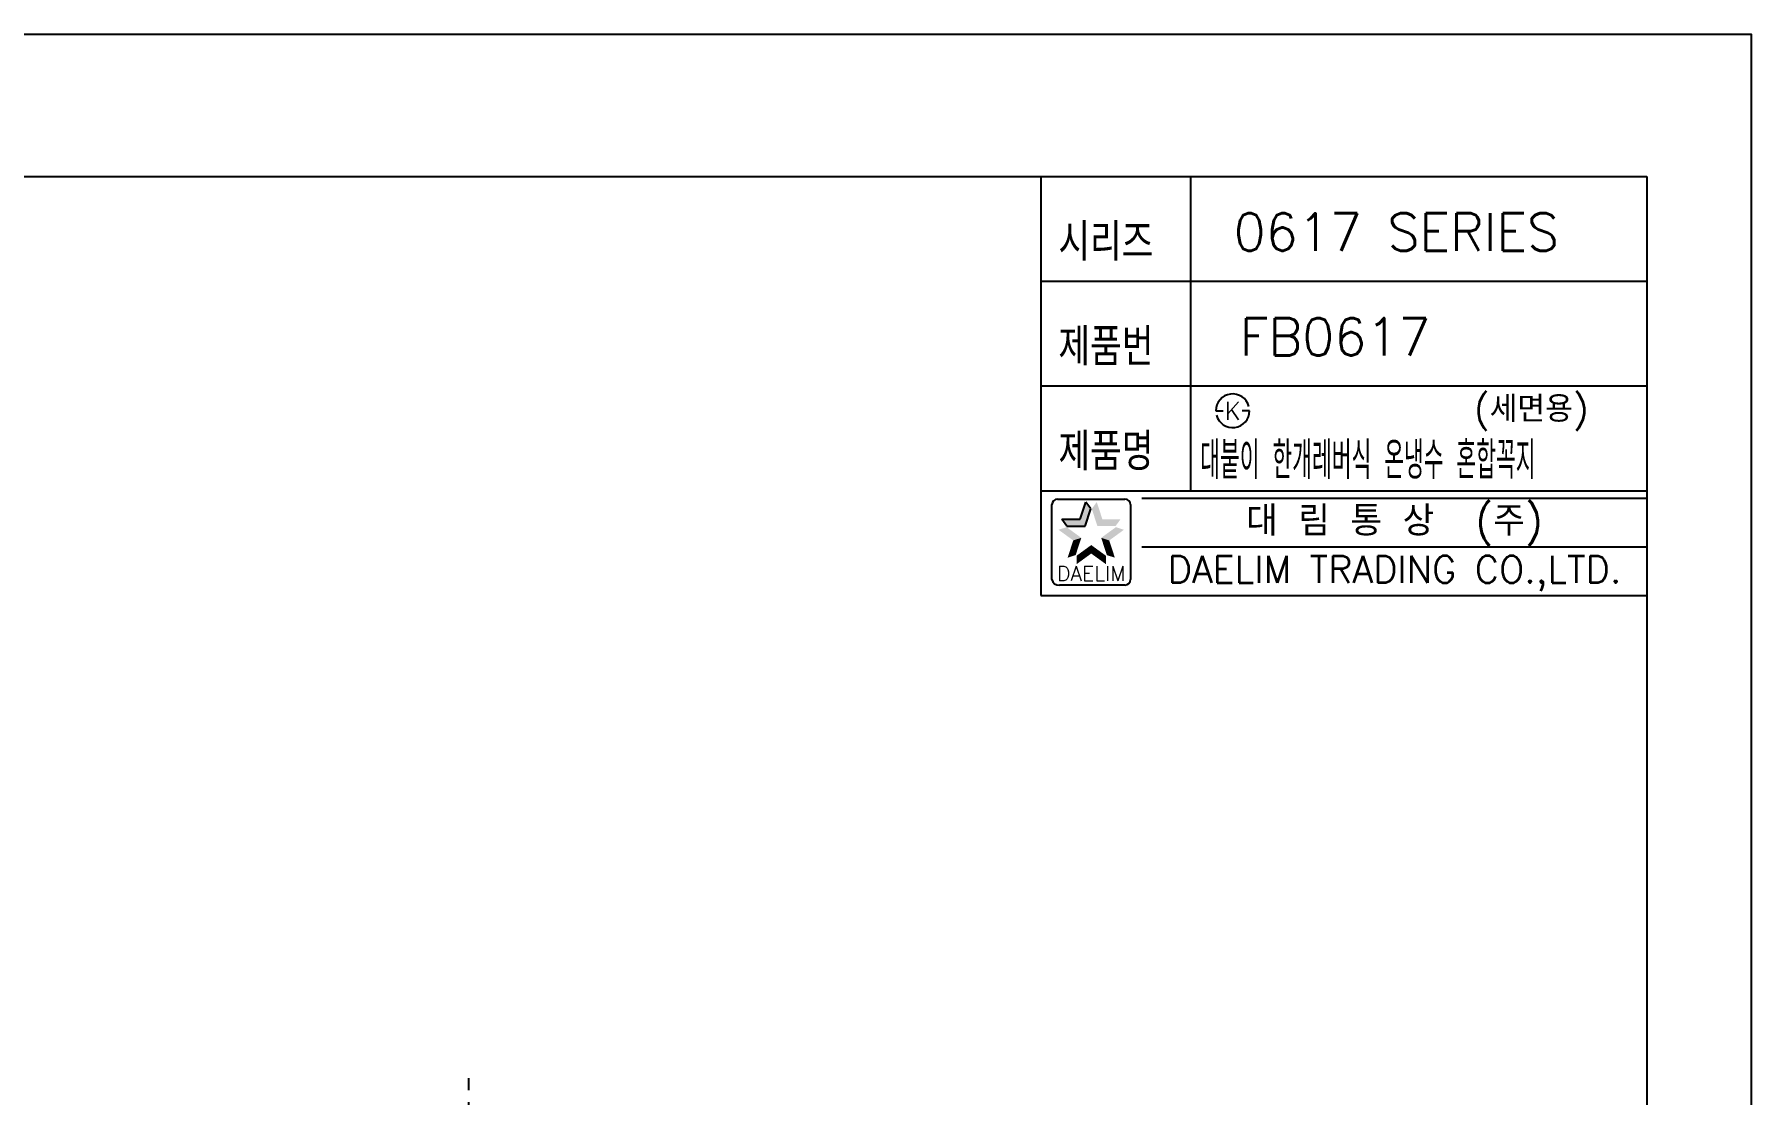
# Model space of a CAD drawing. Header units: millimetres. Extents: x 14523 to 15117, y 3069 to 3489.
# Drawn here: x 14887.9 to 15117.5, y 3347.2 to 3489 of the extents above; entities that cross this region are included whole.
import ezdxf
from ezdxf.enums import TextEntityAlignment as Align

# ---------------------------------------------------------------- set-up
doc = ezdxf.new("R2010")
doc.units = ezdxf.units.MM
doc.header["$LTSCALE"] = 0.25
doc.linetypes.add('CENTER', pattern=[50.8, 31.75, -6.35, 6.35, -6.35])
doc.layers.get('0').update_dxf_attribs({"color": 2})
for name, color, linetype in [('CENTER', 1, 'CENTER'), ('D', 2, 'Continuous'), ('TXT', 4, 'Continuous')]:
    doc.layers.add(name, color=color, linetype=linetype)
doc.styles.add('GHS', font='romans.shx', dxfattribs={"height": 3.5, "bigfont": 'ghs.shx'})
doc.styles.add('ROMANS', font='romans')

msp = doc.modelspace()

# ---------------------------------------------------------------- linework, layer by layer
at = {"color": 7}
for p, q in [((15022.46723, 3469.97362), (15022.46723, 3413.97362)), ((15042.46723, 3469.97362), (15042.46723, 3427.97362)), ((15022.46723, 3455.97362), (15103.46723, 3455.97362)), ((15022.46723, 3441.97362), (15103.46723, 3441.97362)), ((15022.46723, 3427.97362), (15103.46723, 3427.97362)), ((15022.46723, 3413.97362), (15103.46723, 3413.97362))]:
    msp.add_line(p, q, dxfattribs=at)
at = {"color": 2, "linetype": 'Continuous'}
for p, q in [((15023.94472, 3416.10814), (15023.94472, 3426.10814)), ((15024.69472, 3426.85814), (15033.69472, 3426.85814)), ((15034.44472, 3426.10814), (15034.44472, 3416.10814)), ((15035.96723, 3426.97362), (15103.46723, 3426.97362)), ((15035.96723, 3420.47362), (15103.46723, 3420.47362)), ((15033.69472, 3415.35814), (15024.94472, 3415.35814))]:
    msp.add_line(p, q, dxfattribs=at)
at = {"color": 2}
for p, q in [((15027.70637, 3424.15668), (15028.45574, 3426.46301)), ((15028.37147, 3423.24125), (15029.12084, 3425.54757)), ((15029.12084, 3425.54757), (15028.45574, 3426.46301)), ((15025.94646, 3423.24125), (15025.28135, 3424.15668)), ((15025.28135, 3424.15668), (15027.70637, 3424.15668)), ((15025.94646, 3423.24125), (15028.37147, 3423.24125))]:
    msp.add_line(p, q, dxfattribs=at)
at = {"linetype": 'Continuous'}
msp.add_lwpolyline([(14523.46723, 3068.97362), (15117.46723, 3068.97362), (15117.46723, 3488.97362), (14523.46723, 3488.97362)], close=True, dxfattribs=at)
at = {"color": 2, "linetype": 'Continuous'}
for centre, radius, start, end in [((15024.69472, 3426.10814), 0.75, 90, 180), ((15033.69472, 3426.10814), 0.75, 0, 90), ((15024.81972, 3416.23314), 0.88388, 188.1301024, 278.1301024), ((15033.69472, 3416.10814), 0.75, 270, 0)]:
    msp.add_arc(centre, radius, start, end, dxfattribs=at)
at = {"color": 2}
for points in [[(15027.70637, 3424.15668), (15028.37147, 3423.24125), (15028.45574, 3426.46301), (15029.12084, 3425.54757)], [(15029.9337, 3426.46301), (15029.2686, 3425.54757), (15030.68307, 3424.15668), (15030.01797, 3423.24125)], [(15026.78651, 3421.32567), (15027.86267, 3421.67534), (15024.82464, 3422.75106), (15025.90079, 3423.10072)], [(15025.28135, 3424.15668), (15025.94646, 3423.24125), (15027.70637, 3424.15668), (15028.37147, 3423.24125)], [(15030.68307, 3424.15668), (15030.01797, 3423.24125), (15033.10808, 3424.15668), (15032.44298, 3423.24125)], [(15033.5648, 3422.75106), (15032.48864, 3423.10072), (15031.60292, 3421.32567), (15030.52677, 3421.67534)], [(15026.03714, 3419.01935), (15027.1133, 3419.36901), (15026.78651, 3421.32567), (15027.86267, 3421.67534)], [(15029.19472, 3419.57601), (15029.19472, 3420.70755), (15027.23284, 3418.15062), (15027.23284, 3419.28216)], [(15031.15659, 3418.15062), (15031.15659, 3419.28216), (15029.19472, 3419.57601), (15029.19472, 3420.70755)], [(15031.60292, 3421.32567), (15030.52677, 3421.67534), (15032.35229, 3419.01935), (15031.27613, 3419.36901)]]:
    msp.add_solid(points, dxfattribs=at)
at = {"layer": 'CENTER'}
msp.add_line((14945.99157, 3198.62635), (14945.98877, 3350.51885), dxfattribs=at)
at = {"layer": 'D'}
for p, q in [((15045.84992, 3438.65549), (15046.34992, 3438.65549)), ((15046.34992, 3438.65549), (15046.84992, 3438.65549)), ((15049.84992, 3438.65549), (15049.34992, 3438.65549)), ((15050.34992, 3438.65549), (15049.84992, 3438.65549))]:
    msp.add_line(p, q, dxfattribs=at)
for start, end in [(15, 180), (195, 0)]:
    msp.add_arc((15048.09992, 3438.65549), 2.25, start, end, dxfattribs=at)
at = {"layer": 'TXT', "color": 4}
for p, q in [((14549.46723, 3469.97362), (15103.46723, 3469.97362)), ((15103.46723, 3469.97362), (15103.46723, 3079.97362))]:
    msp.add_line(p, q, dxfattribs=at)

# ---------------------------------------------------------------- texts
at = {"color": 7, "style": 'GHS'}
for s, p in [('0617 SERIES', (15069.97416, 3462.55235)), ('FB0617', (15061.79099, 3448.55235))]:
    msp.add_text(s, height=5, dxfattribs=at).set_placement(p, align=Align.MIDDLE)
at = {"style": 'GHS'}
msp.add_text('(세면용)', height=3.5, dxfattribs=at).set_placement((15080.35013, 3437.15479))
at = {"style": 'GHS', "width": 0.5}
msp.add_text('대붙이 한개레버식 온냉수 혼합꼭지', height=5, dxfattribs=at).set_placement((15043.76151, 3429.53482))
at = {"color": 7, "linetype": 'Continuous'}
for s, height, style, p in [('대 림 통 상  (주)', 4, 'GHS', (15069.72757, 3423.66871)), ('DAELIM TRADING CO.,LTD.', 3.6, 'ROMANS', (15069.72757, 3416.90137))]:
    msp.add_text(s, height=height, dxfattribs=dict(at, style=style)).set_placement(p, align=Align.MIDDLE)
at = {"color": 2, "linetype": 'Continuous', "style": 'ROMANS'}
msp.add_text('DAELIM', height=2, dxfattribs=at).set_placement((15029.19472, 3415.90814), align=Align.CENTER)
at = {"layer": 'D', "style": 'GHS', "width": 0.8}
for s, p in [('시리즈', (15024.80759, 3458.70301)), ('제품번', (15024.80759, 3444.70301)), ('제품명', (15024.80759, 3430.70301))]:
    msp.add_text(s, height=5, dxfattribs=at).set_placement(p)
at = {"layer": 'D', "style": 'GHS'}
msp.add_text('K', height=2.394, dxfattribs=at).set_placement((15048.09992, 3438.65549), align=Align.MIDDLE)

doc.saveas('drawing.dxf')
